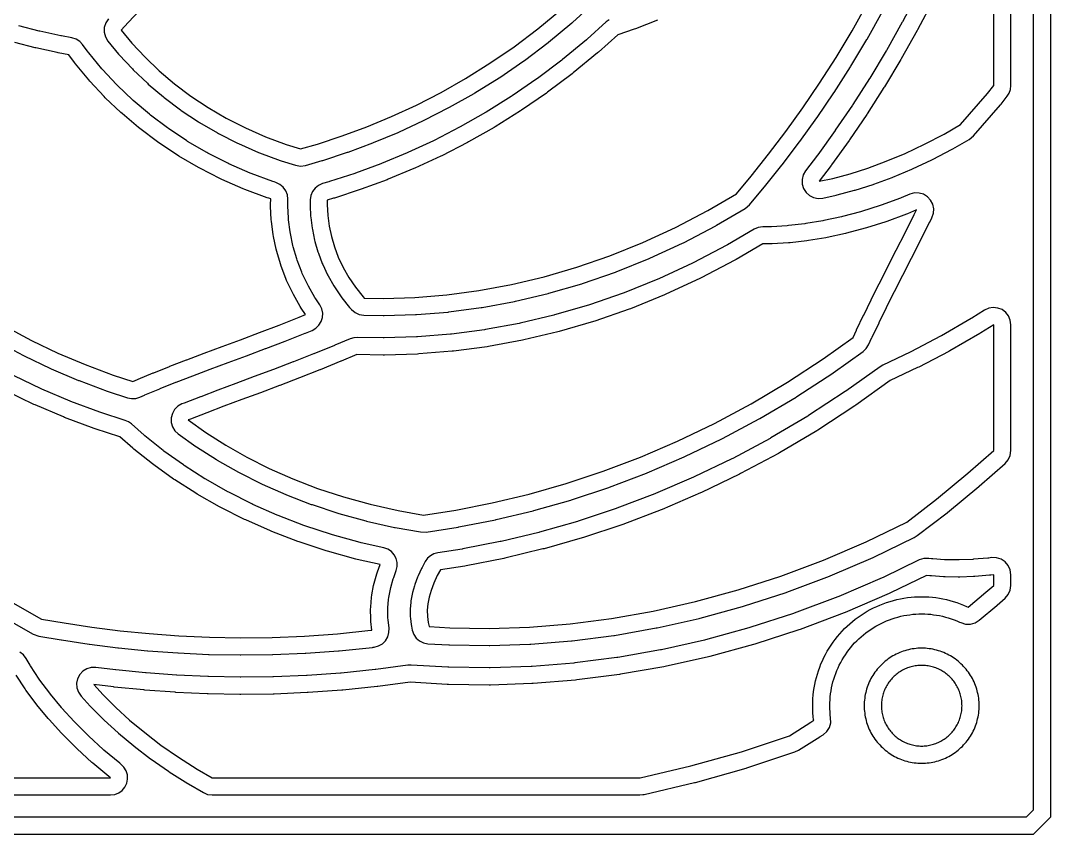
# Model space of a CAD drawing. Header units: millimetres. Extents: x -60 to 60, y -60 to 60.
# Drawn here: x 0 to 60, y -60 to -12.6 of the extents above; entities that cross this region are included whole.
import ezdxf

# ---------------------------------------------------------------- set-up
doc = ezdxf.new("R2010")
doc.units = ezdxf.units.MM
for name, color, linetype in [('FACE_OPENINGS', 2, 'Continuous'), ('FACE_OUTER', 3, 'Continuous'), ('MID_OPENINGS', 4, 'Continuous'), ('MID_OUTER', 7, 'Continuous')]:
    doc.layers.add(name, color=color, linetype=linetype)

msp = doc.modelspace()

# ---------------------------------------------------------------- linework, layer by layer
at = {"layer": 'FACE_OPENINGS'}
for points in [[(52.271, -10.947), (51.38, -12.646), (51.364, -12.676), (50.441, -14.316), (50.424, -14.345), (49.473, -15.925), (49.456, -15.953), (48.481, -17.475), (48.464, -17.501), (47.469, -18.965), (47.452, -18.989), (46.44, -20.396), (46.423, -20.42), (45.727, -21.338), (45.595, -21.573), (45.53, -21.835), (45.538, -22.104), (45.617, -22.362), (45.762, -22.589), (45.962, -22.769), (46.203, -22.889), (46.468, -22.941), (46.737, -22.919), (47.526, -22.748), (47.573, -22.737), (48.583, -22.467), (48.627, -22.454), (49.67, -22.122), (49.712, -22.108), (50.785, -21.713), (50.826, -21.697), (51.927, -21.237), (51.966, -21.219), (53.091, -20.691), (53.129, -20.672), (54.276, -20.074), (54.312, -20.054), (55.265, -19.507), (55.521, -19.295), (57.097, -17.48), (57.127, -17.443), (57.485, -16.989), (57.602, -16.8), (57.675, -16.591), (57.7, -16.37), (57.7, -4.285)], [(5.114, -12.47), (4.957, -12.706), (4.872, -12.976), (4.866, -13.259), (4.941, -13.533), (5.088, -13.775), (5.709, -14.525), (5.748, -14.569), (6.52, -15.398), (6.561, -15.44), (7.392, -16.234), (7.435, -16.273), (8.324, -17.027), (8.37, -17.064), (9.317, -17.777), (9.365, -17.81), (10.368, -18.477), (10.417, -18.508), (11.476, -19.127), (11.527, -19.155), (12.64, -19.721), (12.692, -19.746), (13.858, -20.257), (13.911, -20.279), (15.128, -20.732), (15.181, -20.75), (16.021, -21.009), (16.306, -21.054), (16.593, -21.015), (17.573, -20.733), (17.607, -20.722), (19.043, -20.252), (19.078, -20.239), (20.52, -19.706), (20.556, -19.691), (22.001, -19.092), (22.037, -19.076), (23.481, -18.408), (23.518, -18.39), (24.957, -17.651), (24.994, -17.631), (26.425, -16.819), (26.461, -16.797), (27.879, -15.911), (27.915, -15.887), (29.316, -14.924), (29.352, -14.899), (30.732, -13.859), (30.767, -13.831), (32.121, -12.713), (32.155, -12.684), (33.042, -11.882)], [(34.287, -12.537), (34.121, -12.659), (33.007, -13.666), (32.968, -13.699), (31.575, -14.85), (31.535, -14.882), (30.114, -15.952), (30.073, -15.981), (28.631, -16.972), (28.589, -17), (27.13, -17.913), (27.088, -17.938), (25.615, -18.773), (25.572, -18.796), (24.091, -19.557), (24.048, -19.578), (22.562, -20.265), (22.52, -20.284), (21.034, -20.901), (20.992, -20.917), (19.509, -21.466), (19.468, -21.48), (17.992, -21.964), (17.952, -21.976), (17.593, -22.079), (17.361, -22.18), (17.161, -22.335), (17.006, -22.536), (16.907, -22.769), (16.87, -23.02), (16.865, -23.271), (16.866, -23.344), (16.9, -23.98), (16.906, -24.056), (16.987, -24.68), (17, -24.756), (17.128, -25.37), (17.147, -25.447), (17.324, -26.052), (17.349, -26.127), (17.577, -26.724), (17.607, -26.796), (17.886, -27.385), (17.922, -27.454), (18.255, -28.035), (18.295, -28.1), (18.683, -28.673), (18.726, -28.732), (19.171, -29.295), (19.218, -29.35), (19.283, -29.421), (19.489, -29.593), (19.734, -29.704), (20, -29.746), (21.13, -29.769), (21.181, -29.769), (23.007, -29.713), (23.057, -29.711), (24.91, -29.559), (24.96, -29.554), (26.835, -29.305), (26.884, -29.297), (28.777, -28.947), (28.826, -28.936), (30.731, -28.484), (30.78, -28.471), (32.694, -27.913), (32.741, -27.898), (34.658, -27.234), (34.705, -27.216), (36.619, -26.444), (36.665, -26.425), (38.572, -25.543), (38.616, -25.521), (40.511, -24.529), (40.554, -24.505), (42.217, -23.526), (42.478, -23.305), (43.327, -22.287), (43.342, -22.269), (44.357, -20.994), (44.372, -20.975), (45.378, -19.646), (45.393, -19.626), (46.387, -18.243), (46.402, -18.222), (47.38, -16.783), (47.395, -16.76), (48.353, -15.265), (48.368, -15.241), (49.302, -13.689), (49.316, -13.664), (50.223, -12.053)], [(-1.316, -31.315), (0.161, -32.099), (0.199, -32.119), (1.733, -32.851), (1.773, -32.869), (3.364, -33.544), (3.405, -33.56), (5.05, -34.174), (5.093, -34.189), (6.231, -34.556), (6.468, -34.602), (6.708, -34.59), (6.939, -34.521), (7.21, -34.402), (7.23, -34.394), (8.112, -34.029), (8.128, -34.022), (9.051, -33.656), (9.063, -33.651), (10.027, -33.281), (10.035, -33.278), (11.044, -32.898), (12.086, -32.51), (13.164, -32.109), (13.167, -32.108), (14.274, -31.691), (14.28, -31.689), (15.416, -31.254), (15.424, -31.251), (16.588, -30.793), (16.599, -30.789), (16.982, -30.633), (17.203, -30.509), (17.385, -30.333), (17.518, -30.116), (17.591, -29.874), (17.602, -29.62), (17.548, -29.372), (17.434, -29.146), (17.194, -28.792), (17.148, -28.719), (16.772, -28.061), (16.731, -27.982), (16.413, -27.311), (16.378, -27.228), (16.118, -26.547), (16.089, -26.46), (15.887, -25.768), (15.865, -25.681), (15.718, -24.979), (15.703, -24.891), (15.611, -24.179), (15.604, -24.092), (15.566, -23.371), (15.564, -23.287), (15.57, -22.989), (15.542, -22.733), (15.45, -22.492), (15.299, -22.283), (15.1, -22.12), (14.866, -22.013), (14.766, -21.982), (14.705, -21.961), (13.427, -21.486), (13.366, -21.461), (12.14, -20.923), (12.08, -20.895), (10.908, -20.298), (10.849, -20.266), (9.733, -19.614), (9.676, -19.579), (8.617, -18.874), (8.562, -18.835), (7.562, -18.082), (7.509, -18.04), (6.568, -17.242), (6.518, -17.197), (5.639, -16.357), (5.591, -16.309), (4.773, -15.43), (4.729, -15.38), (3.973, -14.466), (3.932, -14.413), (3.615, -13.98), (3.443, -13.799), (3.232, -13.666), (2.994, -13.589), (2.374, -13.471), (2.34, -13.464), (1.119, -13.194), (1.09, -13.187), (-0.099, -12.891)], [(-0.945, -47.373), (0.734, -48.324), (1.056, -48.44), (2.362, -48.666), (2.385, -48.67), (3.997, -48.911), (4.021, -48.915), (5.675, -49.122), (5.7, -49.125), (7.395, -49.294), (7.421, -49.296), (9.155, -49.424), (9.183, -49.425), (10.956, -49.507), (10.984, -49.508), (12.796, -49.541), (12.825, -49.541), (14.673, -49.521), (14.703, -49.52), (16.585, -49.443), (16.616, -49.442), (18.531, -49.305), (18.562, -49.302), (20.508, -49.101), (20.54, -49.098), (20.606, -49.089), (20.855, -49.021), (21.079, -48.892), (21.262, -48.711), (21.393, -48.488), (21.462, -48.24), (21.465, -47.982), (21.41, -47.503), (21.402, -47.385), (21.396, -46.908), (21.4, -46.792), (21.443, -46.309), (21.458, -46.2), (21.549, -45.71), (21.572, -45.609), (21.712, -45.112), (21.741, -45.021), (21.888, -44.628), (21.944, -44.392), (21.942, -44.149), (21.881, -43.913), (21.766, -43.7), (21.602, -43.52), (21.4, -43.386), (21.171, -43.304), (19.841, -43.003), (19.787, -42.99), (18.164, -42.541), (18.11, -42.525), (16.551, -42.011), (16.498, -41.992), (15.006, -41.419), (14.953, -41.397), (13.53, -40.767), (13.478, -40.743), (12.124, -40.061), (12.073, -40.034), (10.791, -39.305), (10.741, -39.275), (9.532, -38.503), (9.482, -38.469), (8.347, -37.659), (8.299, -37.622), (7.238, -36.777), (7.191, -36.737), (6.454, -36.083), (6.286, -35.962), (6.097, -35.879), (4.669, -35.418), (4.62, -35.401), (2.927, -34.769), (2.879, -34.751), (1.242, -34.056), (1.196, -34.035), (-0.383, -33.281)], [(-4.459, -57.7), (5.236, -57.7), (5.483, -57.669), (5.714, -57.578), (5.916, -57.434), (6.075, -57.243), (6.184, -57.02), (6.233, -56.776), (6.221, -56.528), (6.148, -56.291), (6.019, -56.078), (5.842, -55.905), (5.815, -55.884), (5.776, -55.853), (4.858, -55.088), (4.819, -55.054), (3.972, -54.282), (3.934, -54.245), (3.157, -53.467), (3.119, -53.427), (2.411, -52.647), (2.374, -52.604), (1.734, -51.826), (1.697, -51.779), (1.125, -51.004), (1.09, -50.953), (0.583, -50.185), (0.549, -50.13), (0.326, -49.744), (0.164, -49.535), (-0.046, -49.376)]]:
    msp.add_lwpolyline(points, dxfattribs=at)
for points in [[(11.495, -34.117), (10.496, -34.493), (10.49, -34.496), (9.535, -34.863), (9.525, -34.866), (9.398, -34.917), (9.165, -35.048), (8.975, -35.235), (8.841, -35.467), (8.774, -35.725), (8.777, -35.993), (8.851, -36.249), (8.991, -36.477), (9.185, -36.66), (10.213, -37.394), (10.256, -37.423), (11.415, -38.163), (11.459, -38.19), (12.69, -38.889), (12.735, -38.913), (14.037, -39.569), (14.082, -39.59), (15.453, -40.196), (15.499, -40.215), (16.939, -40.769), (16.985, -40.785), (18.491, -41.281), (18.537, -41.295), (20.107, -41.73), (20.154, -41.741), (21.786, -42.11), (21.833, -42.119), (23.296, -42.377), (23.621, -42.381), (25.501, -42.091), (25.542, -42.084), (27.676, -41.665), (27.717, -41.656), (29.865, -41.14), (29.905, -41.129), (32.063, -40.514), (32.104, -40.501), (34.267, -39.784), (34.307, -39.77), (36.471, -38.948), (36.511, -38.932), (38.67, -38.005), (38.709, -37.987), (40.86, -36.952), (40.898, -36.933), (43.034, -35.789), (43.072, -35.767), (45.188, -34.513), (45.225, -34.49), (47.315, -33.125), (47.351, -33.1), (49.086, -31.856), (49.274, -31.681), (49.411, -31.463), (49.604, -31.043), (49.611, -31.029), (50.015, -30.184), (50.02, -30.173), (50.452, -29.293), (50.456, -29.285), (50.917, -28.363), (51.4, -27.409), (51.903, -26.418), (52.426, -25.391), (52.427, -25.389), (52.965, -24.325), (52.967, -24.322), (53.097, -24.062), (53.184, -23.807), (53.2, -23.538), (53.143, -23.275), (53.018, -23.036), (52.835, -22.84), (52.605, -22.699), (52.346, -22.625), (52.077, -22.622), (51.817, -22.692), (51.305, -22.906), (51.258, -22.924), (50.137, -23.337), (50.088, -23.353), (48.995, -23.701), (48.944, -23.716), (47.882, -24), (47.829, -24.013), (46.799, -24.236), (46.743, -24.247), (45.749, -24.411), (45.691, -24.42), (44.733, -24.528), (44.672, -24.533), (43.753, -24.587), (43.688, -24.589), (43.242, -24.59), (42.981, -24.626), (42.738, -24.728), (41.188, -25.64), (41.139, -25.667), (39.194, -26.686), (39.143, -26.711), (37.185, -27.617), (37.132, -27.639), (35.164, -28.433), (35.111, -28.453), (33.14, -29.136), (33.085, -29.153), (31.116, -29.727), (31.06, -29.742), (29.098, -30.208), (29.042, -30.22), (27.092, -30.58), (27.035, -30.589), (25.103, -30.846), (25.044, -30.853), (23.134, -31.009), (23.075, -31.012), (21.191, -31.069), (21.133, -31.07), (19.618, -31.038), (19.409, -31.056), (19.208, -31.117), (18.299, -31.501), (18.285, -31.507), (17.082, -31.996), (17.07, -32.001), (15.895, -32.462), (15.886, -32.466), (14.741, -32.904), (14.735, -32.907), (13.618, -33.327), (12.54, -33.728), (11.498, -34.116)], [(30.192, -42.398), (27.997, -42.926), (27.95, -42.936), (25.769, -43.365), (25.722, -43.373), (24.306, -43.59), (24.085, -43.651), (23.884, -43.76), (23.713, -43.912), (23.581, -44.099), (23.396, -44.438), (23.365, -44.499), (23.162, -44.939), (23.133, -45.009), (22.976, -45.43), (22.951, -45.509), (22.838, -45.911), (22.817, -45.998), (22.746, -46.383), (22.733, -46.478), (22.7, -46.849), (22.697, -46.949), (22.701, -47.309), (22.708, -47.412), (22.749, -47.767), (22.766, -47.869), (22.819, -48.106), (22.907, -48.348), (23.054, -48.56), (23.25, -48.727), (23.482, -48.838), (23.734, -48.887), (24.952, -48.961), (24.999, -48.963), (27.292, -48.994), (27.339, -48.994), (29.676, -48.915), (29.723, -48.913), (32.099, -48.721), (32.145, -48.716), (34.555, -48.407), (34.601, -48.4), (37.038, -47.971), (37.084, -47.962), (39.544, -47.41), (39.589, -47.399), (42.066, -46.721), (42.111, -46.708), (44.598, -45.901), (44.642, -45.886), (47.134, -44.949), (47.177, -44.932), (49.667, -43.862), (49.709, -43.843), (52.072, -42.696), (52.246, -42.589), (53.979, -41.255), (54.004, -41.235), (55.834, -39.73), (55.858, -39.709), (57.36, -38.39), (57.544, -38.175), (57.66, -37.918), (57.7, -37.638), (57.7, -30.299), (57.665, -30.035), (57.561, -29.79), (57.396, -29.581), (57.182, -29.422), (56.934, -29.326), (56.669, -29.299), (56.406, -29.343), (56.165, -29.454), (55.426, -29.922), (55.385, -29.947), (53.647, -30.951), (53.605, -30.974), (51.872, -31.88), (51.829, -31.902), (50.231, -32.654), (50.075, -32.746), (48.088, -34.171), (48.047, -34.2), (45.914, -35.592), (45.872, -35.619), (43.713, -36.898), (43.67, -36.923), (41.49, -38.09), (41.446, -38.113), (39.251, -39.169), (39.206, -39.19), (37.001, -40.136), (36.955, -40.155), (34.746, -40.994), (34.699, -41.01), (32.49, -41.743), (32.443, -41.757), (30.239, -42.386)], [(9.076, -50.721), (7.31, -50.592), (7.28, -50.589), (5.556, -50.417), (5.528, -50.414), (4.384, -50.27), (4.115, -50.273), (3.856, -50.348), (3.626, -50.489), (3.443, -50.686), (3.318, -50.925), (3.263, -51.189), (3.279, -51.458), (3.367, -51.713), (3.52, -51.935), (4.063, -52.533), (4.096, -52.568), (4.835, -53.307), (4.868, -53.339), (5.676, -54.076), (5.71, -54.106), (6.589, -54.838), (6.623, -54.865), (7.572, -55.588), (7.607, -55.613), (8.627, -56.324), (8.662, -56.347), (9.753, -57.041), (9.788, -57.062), (10.655, -57.565), (10.897, -57.666), (11.157, -57.7), (36.078, -57.7), (36.259, -57.683), (36.284, -57.679), (36.33, -57.669), (39.273, -56.985), (39.318, -56.973), (42.269, -56.141), (42.313, -56.128), (45.11, -55.197), (45.328, -55.094), (46.567, -54.312), (46.581, -54.303), (46.756, -54.189), (46.968, -54.001), (47.12, -53.762), (47.198, -53.489), (47.197, -53.205), (47.196, -53.198), (47.176, -53.024), (47.162, -52.85), (47.153, -52.675), (47.15, -52.5), (47.153, -52.325), (47.162, -52.15), (47.176, -51.976), (47.196, -51.802), (47.222, -51.629), (47.253, -51.456), (47.29, -51.285), (47.332, -51.115), (47.38, -50.947), (47.434, -50.78), (47.493, -50.616), (47.557, -50.453), (47.627, -50.292), (47.702, -50.134), (47.782, -49.978), (47.867, -49.825), (47.957, -49.675), (48.052, -49.528), (48.151, -49.384), (48.256, -49.243), (48.364, -49.106), (48.478, -48.973), (48.595, -48.843), (48.717, -48.717), (48.843, -48.595), (48.973, -48.478), (49.106, -48.364), (49.243, -48.256), (49.384, -48.151), (49.528, -48.052), (49.675, -47.957), (49.825, -47.867), (49.978, -47.782), (50.134, -47.702), (50.292, -47.627), (50.453, -47.557), (50.616, -47.493), (50.78, -47.434), (50.947, -47.38), (51.115, -47.332), (51.285, -47.29), (51.456, -47.253), (51.629, -47.222), (51.802, -47.196), (51.976, -47.176), (52.15, -47.162), (52.325, -47.153), (52.5, -47.15), (52.675, -47.153), (52.85, -47.162), (53.024, -47.176), (53.198, -47.196), (53.371, -47.222), (53.544, -47.253), (53.715, -47.29), (53.885, -47.332), (54.053, -47.38), (54.22, -47.434), (54.384, -47.493), (54.547, -47.557), (54.708, -47.627), (54.78, -47.661), (55.052, -47.745), (55.335, -47.749), (55.609, -47.673), (55.85, -47.524), (56.887, -46.655), (56.904, -46.64), (57.359, -46.241), (57.543, -46.026), (57.66, -45.769), (57.7, -45.489), (57.7, -44.865), (57.66, -44.586), (57.544, -44.329), (57.36, -44.114), (57.124, -43.96), (56.854, -43.877), (56.572, -43.874), (56.403, -43.895), (56.353, -43.901), (55.527, -43.971), (55.473, -43.974), (54.692, -44.003), (54.634, -44.003), (53.899, -43.993), (53.836, -43.991), (53.149, -43.943), (53.081, -43.937), (52.914, -43.915), (52.625, -43.92), (52.349, -44.007), (50.253, -45.024), (50.205, -45.046), (47.666, -46.137), (47.617, -46.156), (45.075, -47.112), (45.025, -47.13), (42.486, -47.953), (42.435, -47.968), (39.907, -48.66), (39.855, -48.673), (37.343, -49.236), (37.29, -49.247), (34.8, -49.685), (34.747, -49.693), (32.284, -50.009), (32.23, -50.014), (29.801, -50.211), (29.747, -50.214), (27.356, -50.294), (27.302, -50.295), (24.954, -50.262), (24.9, -50.26), (22.751, -50.129), (22.555, -50.136), (20.696, -50.388), (20.66, -50.393), (18.678, -50.597), (18.642, -50.6), (16.691, -50.739), (16.656, -50.741), (14.738, -50.82), (14.704, -50.821), (12.823, -50.841), (12.789, -50.841), (10.945, -50.808), (10.913, -50.807), (9.107, -50.723)], [(55.821, -52.937), (55.834, -52.828), (55.843, -52.719), (55.848, -52.61), (55.85, -52.5), (55.848, -52.39), (55.843, -52.281), (55.834, -52.172), (55.821, -52.063), (55.805, -51.954), (55.786, -51.846), (55.762, -51.739), (55.736, -51.633), (55.706, -51.528), (55.672, -51.423), (55.635, -51.32), (55.595, -51.218), (55.551, -51.117), (55.505, -51.018), (55.454, -50.921), (55.401, -50.825), (55.345, -50.731), (55.285, -50.639), (55.223, -50.549), (55.158, -50.461), (55.09, -50.375), (55.019, -50.291), (54.945, -50.21), (54.869, -50.131), (54.79, -50.055), (54.709, -49.981), (54.625, -49.91), (54.539, -49.842), (54.451, -49.777), (54.361, -49.715), (54.269, -49.655), (54.175, -49.599), (54.079, -49.546), (53.982, -49.495), (53.883, -49.449), (53.782, -49.405), (53.68, -49.365), (53.577, -49.328), (53.472, -49.294), (53.367, -49.264), (53.261, -49.238), (53.154, -49.214), (53.046, -49.195), (52.937, -49.179), (52.828, -49.166), (52.719, -49.157), (52.61, -49.152), (52.5, -49.15), (52.39, -49.152), (52.281, -49.157), (52.172, -49.166), (52.063, -49.179), (51.954, -49.195), (51.846, -49.214), (51.739, -49.238), (51.633, -49.264), (51.528, -49.294), (51.423, -49.328), (51.32, -49.365), (51.218, -49.405), (51.117, -49.449), (51.018, -49.495), (50.921, -49.546), (50.825, -49.599), (50.731, -49.655), (50.639, -49.715), (50.549, -49.777), (50.461, -49.842), (50.375, -49.91), (50.291, -49.981), (50.21, -50.055), (50.131, -50.131), (50.055, -50.21), (49.981, -50.291), (49.91, -50.375), (49.842, -50.461), (49.777, -50.549), (49.715, -50.639), (49.655, -50.731), (49.599, -50.825), (49.546, -50.921), (49.495, -51.018), (49.449, -51.117), (49.405, -51.218), (49.365, -51.32), (49.328, -51.423), (49.294, -51.528), (49.264, -51.633), (49.238, -51.739), (49.214, -51.846), (49.195, -51.954), (49.179, -52.063), (49.166, -52.172), (49.157, -52.281), (49.152, -52.39), (49.15, -52.5), (49.152, -52.61), (49.157, -52.719), (49.166, -52.828), (49.179, -52.937), (49.195, -53.046), (49.214, -53.154), (49.238, -53.261), (49.264, -53.367), (49.294, -53.472), (49.328, -53.577), (49.365, -53.68), (49.405, -53.782), (49.449, -53.883), (49.495, -53.982), (49.546, -54.079), (49.599, -54.175), (49.655, -54.269), (49.715, -54.361), (49.777, -54.451), (49.842, -54.539), (49.91, -54.625), (49.981, -54.709), (50.055, -54.79), (50.131, -54.869), (50.21, -54.945), (50.291, -55.019), (50.375, -55.09), (50.461, -55.158), (50.549, -55.223), (50.639, -55.285), (50.731, -55.345), (50.825, -55.401), (50.921, -55.454), (51.018, -55.505), (51.117, -55.551), (51.218, -55.595), (51.32, -55.635), (51.423, -55.672), (51.528, -55.706), (51.633, -55.736), (51.739, -55.762), (51.846, -55.786), (51.954, -55.805), (52.063, -55.821), (52.172, -55.834), (52.281, -55.843), (52.39, -55.848), (52.5, -55.85), (52.61, -55.848), (52.719, -55.843), (52.828, -55.834), (52.937, -55.821), (53.046, -55.805), (53.154, -55.786), (53.261, -55.762), (53.367, -55.736), (53.472, -55.706), (53.577, -55.672), (53.68, -55.635), (53.782, -55.595), (53.883, -55.551), (53.982, -55.505), (54.079, -55.454), (54.175, -55.401), (54.269, -55.345), (54.361, -55.285), (54.451, -55.223), (54.539, -55.158), (54.625, -55.09), (54.709, -55.019), (54.79, -54.945), (54.869, -54.869), (54.945, -54.79), (55.019, -54.709), (55.09, -54.625), (55.158, -54.539), (55.223, -54.451), (55.285, -54.361), (55.345, -54.269), (55.401, -54.175), (55.454, -54.079), (55.505, -53.982), (55.551, -53.883), (55.595, -53.782), (55.635, -53.68), (55.672, -53.577), (55.706, -53.472), (55.736, -53.367), (55.762, -53.261), (55.786, -53.154), (55.805, -53.046)]]:
    msp.add_lwpolyline(points, close=True, dxfattribs=at)
at = {"layer": 'FACE_OUTER'}
msp.add_lwpolyline([(58.586, 59), (59, 58.586), (59, -58.586), (58.586, -59), (-58.586, -59), (-59, -58.586), (-59, 58.586), (-58.586, 59)], close=True, dxfattribs=at)
at = {"layer": 'MID_OPENINGS'}
for points in [[(53.16, -11.404), (52.263, -13.117), (52.239, -13.16), (51.309, -14.813), (51.285, -14.854), (50.326, -16.447), (50.302, -16.486), (49.319, -18.02), (49.295, -18.057), (48.292, -19.532), (48.267, -19.568), (47.249, -20.985), (47.224, -21.019), (46.525, -21.942), (47.314, -21.771), (48.324, -21.501), (49.367, -21.169), (50.44, -20.774), (51.541, -20.314), (52.666, -19.786), (53.813, -19.188), (54.766, -18.64), (56.342, -16.824), (56.7, -16.37), (56.7, -4.285)], [(6.944, -11.973), (6.264, -12.685), (5.859, -13.137), (6.48, -13.888), (7.252, -14.717), (8.083, -15.51), (8.972, -16.265), (9.918, -16.978), (10.922, -17.645), (11.981, -18.263), (13.094, -18.83), (14.26, -19.342), (15.476, -19.794), (16.316, -20.054), (17.296, -19.772), (18.731, -19.301), (20.173, -18.768), (21.617, -18.168), (23.061, -17.5), (24.5, -16.761), (25.931, -15.949), (27.349, -15.063), (28.75, -14.1), (30.13, -13.06), (31.484, -11.942)], [(37.109, -12.55), (35.822, -13.056), (35.739, -13.086), (34.791, -13.401), (33.669, -14.415), (33.614, -14.463), (32.203, -15.628), (32.145, -15.673), (30.707, -16.757), (30.649, -16.799), (29.188, -17.803), (29.129, -17.842), (27.651, -18.766), (27.59, -18.802), (26.099, -19.648), (26.038, -19.681), (24.538, -20.451), (24.478, -20.481), (22.973, -21.177), (22.913, -21.204), (21.408, -21.828), (21.348, -21.852), (19.847, -22.407), (19.788, -22.428), (18.295, -22.917), (18.238, -22.935), (17.87, -23.04), (17.865, -23.292), (17.898, -23.928), (17.979, -24.552), (18.107, -25.166), (18.284, -25.771), (18.511, -26.368), (18.79, -26.957), (19.123, -27.539), (19.511, -28.112), (19.956, -28.675), (20.021, -28.746), (21.151, -28.769), (22.976, -28.714), (24.828, -28.563), (26.703, -28.313), (28.595, -27.963), (30.5, -27.511), (32.414, -26.953), (34.331, -26.289), (36.245, -25.517), (38.152, -24.635), (40.047, -23.643), (41.71, -22.664), (42.559, -21.647), (43.575, -20.371), (44.581, -19.042), (45.575, -17.659), (46.553, -16.221), (47.511, -14.726), (48.445, -13.173), (49.351, -11.563)], [(-0.847, -30.432), (0.63, -31.216), (2.164, -31.948), (3.755, -32.623), (5.4, -33.237), (6.538, -33.605), (6.814, -33.484), (6.843, -33.472), (7.732, -33.103), (7.755, -33.094), (8.685, -32.725), (8.701, -32.719), (9.67, -32.347), (9.681, -32.342), (10.688, -31.964), (10.693, -31.962), (11.737, -31.573), (12.815, -31.172), (13.922, -30.755), (15.058, -30.32), (16.222, -29.863), (16.605, -29.707), (16.355, -29.337), (16.289, -29.232), (15.894, -28.54), (15.835, -28.427), (15.501, -27.721), (15.45, -27.602), (15.177, -26.884), (15.135, -26.76), (14.921, -26.03), (14.89, -25.904), (14.735, -25.164), (14.714, -25.038), (14.617, -24.288), (14.606, -24.163), (14.566, -23.405), (14.564, -23.285), (14.571, -22.968), (14.458, -22.934), (14.369, -22.904), (13.065, -22.418), (12.977, -22.383), (11.725, -21.833), (11.639, -21.793), (10.441, -21.183), (10.357, -21.137), (9.216, -20.47), (9.134, -20.419), (8.051, -19.699), (7.972, -19.643), (6.948, -18.872), (6.873, -18.812), (5.91, -17.995), (5.838, -17.93), (4.937, -17.07), (4.869, -17.001), (4.032, -16.101), (3.968, -16.028), (3.193, -15.092), (3.134, -15.016), (2.808, -14.571), (2.18, -14.452), (2.131, -14.442), (0.897, -14.169), (0.855, -14.159), (-0.345, -13.86)], [(-0.452, -46.503), (1.227, -47.454), (2.533, -47.681), (4.145, -47.922), (5.799, -48.13), (7.494, -48.299), (9.229, -48.426), (11.003, -48.508), (12.814, -48.541), (14.662, -48.521), (16.544, -48.444), (18.46, -48.307), (20.406, -48.107), (20.472, -48.098), (20.413, -47.593), (20.403, -47.423), (20.396, -46.895), (20.402, -46.73), (20.449, -46.198), (20.47, -46.041), (20.57, -45.505), (20.603, -45.361), (20.755, -44.821), (20.797, -44.691), (20.951, -44.279), (19.609, -43.976), (19.532, -43.957), (17.885, -43.501), (17.809, -43.478), (16.227, -42.957), (16.151, -42.93), (14.636, -42.347), (14.56, -42.316), (13.114, -41.677), (13.039, -41.641), (11.663, -40.949), (11.59, -40.909), (10.286, -40.168), (10.213, -40.124), (8.983, -39.339), (8.912, -39.291), (7.755, -38.465), (7.686, -38.413), (6.604, -37.551), (6.537, -37.494), (5.79, -36.831), (4.351, -36.366), (4.281, -36.342), (2.567, -35.702), (2.499, -35.675), (0.842, -34.972), (0.776, -34.942), (-0.823, -34.179)], [(-4.459, -56.7), (5.236, -56.7), (5.201, -56.673), (5.144, -56.628), (4.21, -55.849), (4.154, -55.801), (3.29, -55.013), (3.235, -54.96), (2.441, -54.165), (2.386, -54.108), (1.662, -53.311), (1.609, -53.249), (0.953, -52.45), (0.901, -52.383), (0.313, -51.587), (0.262, -51.514), (-0.259, -50.723)]]:
    msp.add_lwpolyline(points, dxfattribs=at)
for points in [[(13.969, -34.263), (12.889, -34.665), (11.847, -35.053), (10.848, -35.429), (9.893, -35.796), (9.767, -35.846), (10.795, -36.58), (11.954, -37.32), (13.184, -38.02), (14.486, -38.675), (15.858, -39.282), (17.297, -39.835), (18.804, -40.332), (20.374, -40.766), (22.007, -41.134), (23.469, -41.392), (25.349, -41.103), (27.483, -40.684), (29.631, -40.168), (31.789, -39.552), (33.952, -38.835), (36.116, -38.013), (38.276, -37.086), (40.426, -36.051), (42.562, -34.907), (44.678, -33.653), (46.768, -32.288), (48.503, -31.044), (48.698, -30.621), (48.707, -30.601), (49.114, -29.75), (49.121, -29.735), (49.555, -28.851), (49.561, -28.84), (50.02, -27.921), (50.023, -27.914), (50.506, -26.96), (50.508, -26.956), (51.012, -25.965), (51.534, -24.938), (52.072, -23.874), (52.202, -23.614), (51.68, -23.833), (51.613, -23.859), (50.472, -24.279), (50.402, -24.303), (49.287, -24.657), (49.214, -24.679), (48.129, -24.969), (48.052, -24.987), (46.999, -25.216), (46.919, -25.231), (45.9, -25.4), (45.816, -25.412), (44.832, -25.523), (44.744, -25.531), (43.798, -25.586), (43.705, -25.589), (43.245, -25.59), (41.685, -26.508), (41.614, -26.547), (39.647, -27.577), (39.574, -27.613), (37.593, -28.529), (37.518, -28.562), (35.527, -29.365), (35.45, -29.394), (33.455, -30.085), (33.377, -30.11), (31.384, -30.691), (31.303, -30.712), (29.317, -31.184), (29.236, -31.201), (27.262, -31.566), (27.179, -31.579), (25.222, -31.839), (25.138, -31.848), (23.203, -32.006), (23.119, -32.011), (21.209, -32.069), (21.125, -32.07), (19.598, -32.038), (18.686, -32.423), (18.664, -32.432), (17.456, -32.923), (17.438, -32.93), (16.259, -33.394), (16.245, -33.399), (15.098, -33.839), (15.088, -33.842), (13.974, -34.261)], [(30.436, -43.368), (28.22, -43.901), (28.153, -43.915), (25.952, -44.348), (25.884, -44.36), (24.458, -44.579), (24.273, -44.918), (24.07, -45.358), (23.913, -45.779), (23.801, -46.181), (23.729, -46.566), (23.697, -46.936), (23.701, -47.296), (23.742, -47.651), (23.795, -47.889), (25.013, -47.963), (27.306, -47.994), (29.643, -47.916), (32.018, -47.724), (34.428, -47.415), (36.865, -46.986), (39.325, -46.434), (41.802, -45.756), (44.29, -44.95), (46.782, -44.013), (49.272, -42.943), (51.636, -41.797), (53.369, -40.463), (55.198, -38.958), (56.7, -37.638), (56.7, -30.299), (55.952, -30.773), (55.894, -30.808), (54.138, -31.822), (54.078, -31.855), (52.326, -32.771), (52.264, -32.802), (50.658, -33.559), (48.662, -34.99), (48.603, -35.031), (46.452, -36.436), (46.391, -36.474), (44.214, -37.764), (44.152, -37.799), (41.953, -38.977), (41.889, -39.009), (39.675, -40.075), (39.61, -40.104), (37.386, -41.06), (37.32, -41.086), (35.09, -41.932), (35.024, -41.956), (32.794, -42.695), (32.728, -42.716), (30.503, -43.351)], [(9.009, -51.719), (7.231, -51.588), (7.188, -51.585), (5.451, -51.411), (5.409, -51.407), (4.26, -51.262), (4.803, -51.861), (5.542, -52.6), (6.35, -53.338), (7.229, -54.07), (8.178, -54.793), (9.198, -55.503), (10.29, -56.197), (11.157, -56.7), (36.078, -56.7), (36.103, -56.695), (39.047, -56.011), (41.997, -55.179), (44.794, -54.248), (46.033, -53.467), (46.208, -53.352), (46.204, -53.329), (46.181, -53.122), (46.164, -52.915), (46.153, -52.708), (46.15, -52.5), (46.153, -52.292), (46.164, -52.085), (46.181, -51.878), (46.204, -51.671), (46.235, -51.466), (46.272, -51.261), (46.316, -51.058), (46.366, -50.856), (46.423, -50.657), (46.487, -50.459), (46.557, -50.263), (46.633, -50.07), (46.716, -49.879), (46.805, -49.691), (46.9, -49.507), (47.001, -49.325), (47.108, -49.147), (47.22, -48.972), (47.338, -48.801), (47.462, -48.634), (47.591, -48.472), (47.726, -48.313), (47.865, -48.159), (48.01, -48.01), (48.159, -47.865), (48.313, -47.726), (48.472, -47.591), (48.634, -47.462), (48.801, -47.338), (48.972, -47.22), (49.147, -47.108), (49.325, -47.001), (49.507, -46.9), (49.691, -46.805), (49.879, -46.716), (50.07, -46.633), (50.263, -46.557), (50.459, -46.487), (50.657, -46.423), (50.856, -46.366), (51.058, -46.316), (51.261, -46.272), (51.466, -46.235), (51.671, -46.204), (51.878, -46.181), (52.085, -46.164), (52.292, -46.153), (52.5, -46.15), (52.708, -46.153), (52.915, -46.164), (53.122, -46.181), (53.329, -46.204), (53.534, -46.235), (53.739, -46.272), (53.942, -46.316), (54.144, -46.366), (54.343, -46.423), (54.541, -46.487), (54.737, -46.557), (54.93, -46.633), (55.121, -46.716), (55.208, -46.757), (56.245, -45.888), (56.7, -45.489), (56.7, -44.865), (56.521, -44.888), (56.448, -44.896), (55.6, -44.968), (55.522, -44.973), (54.717, -45.003), (54.633, -45.004), (53.872, -44.993), (53.781, -44.989), (53.065, -44.94), (52.967, -44.93), (52.785, -44.907), (50.679, -45.929), (50.61, -45.96), (48.05, -47.06), (47.979, -47.088), (45.416, -48.052), (45.344, -48.077), (42.784, -48.907), (42.71, -48.929), (40.16, -49.627), (40.085, -49.646), (37.55, -50.215), (37.475, -50.23), (34.961, -50.672), (34.885, -50.684), (32.399, -51.002), (32.322, -51.01), (29.87, -51.208), (29.792, -51.213), (27.378, -51.294), (27.3, -51.295), (24.929, -51.262), (24.851, -51.259), (22.69, -51.127), (20.823, -51.38), (20.77, -51.387), (18.772, -51.592), (18.721, -51.597), (16.754, -51.737), (16.704, -51.74), (14.772, -51.819), (14.723, -51.82), (12.826, -51.841), (12.778, -51.841), (10.92, -51.807), (10.873, -51.806), (9.054, -51.722)], [(54.83, -52.807), (54.839, -52.73), (54.845, -52.654), (54.849, -52.577), (54.85, -52.5), (54.849, -52.423), (54.845, -52.346), (54.839, -52.27), (54.83, -52.193), (54.819, -52.117), (54.805, -52.042), (54.789, -51.966), (54.77, -51.892), (54.749, -51.818), (54.725, -51.745), (54.699, -51.672), (54.671, -51.601), (54.641, -51.53), (54.608, -51.461), (54.573, -51.392), (54.535, -51.325), (54.496, -51.259), (54.454, -51.194), (54.41, -51.131), (54.364, -51.069), (54.317, -51.009), (54.267, -50.951), (54.215, -50.894), (54.162, -50.838), (54.106, -50.785), (54.049, -50.733), (53.991, -50.683), (53.931, -50.636), (53.869, -50.59), (53.806, -50.546), (53.741, -50.504), (53.675, -50.465), (53.608, -50.427), (53.539, -50.392), (53.47, -50.359), (53.399, -50.329), (53.328, -50.301), (53.255, -50.275), (53.182, -50.251), (53.108, -50.23), (53.034, -50.211), (52.958, -50.195), (52.883, -50.181), (52.807, -50.17), (52.73, -50.161), (52.654, -50.155), (52.577, -50.151), (52.5, -50.15), (52.423, -50.151), (52.346, -50.155), (52.27, -50.161), (52.193, -50.17), (52.117, -50.181), (52.042, -50.195), (51.966, -50.211), (51.892, -50.23), (51.818, -50.251), (51.745, -50.275), (51.672, -50.301), (51.601, -50.329), (51.53, -50.359), (51.461, -50.392), (51.392, -50.427), (51.325, -50.465), (51.259, -50.504), (51.194, -50.546), (51.131, -50.59), (51.069, -50.636), (51.009, -50.683), (50.951, -50.733), (50.894, -50.785), (50.838, -50.838), (50.785, -50.894), (50.733, -50.951), (50.683, -51.009), (50.636, -51.069), (50.59, -51.131), (50.546, -51.194), (50.504, -51.259), (50.465, -51.325), (50.427, -51.392), (50.392, -51.461), (50.359, -51.53), (50.329, -51.601), (50.301, -51.672), (50.275, -51.745), (50.251, -51.818), (50.23, -51.892), (50.211, -51.966), (50.195, -52.042), (50.181, -52.117), (50.17, -52.193), (50.161, -52.27), (50.155, -52.346), (50.151, -52.423), (50.15, -52.5), (50.151, -52.577), (50.155, -52.654), (50.161, -52.73), (50.17, -52.807), (50.181, -52.883), (50.195, -52.958), (50.211, -53.034), (50.23, -53.108), (50.251, -53.182), (50.275, -53.255), (50.301, -53.328), (50.329, -53.399), (50.359, -53.47), (50.392, -53.539), (50.427, -53.608), (50.465, -53.675), (50.504, -53.741), (50.546, -53.806), (50.59, -53.869), (50.636, -53.931), (50.683, -53.991), (50.733, -54.049), (50.785, -54.106), (50.838, -54.162), (50.894, -54.215), (50.951, -54.267), (51.009, -54.317), (51.069, -54.364), (51.131, -54.41), (51.194, -54.454), (51.259, -54.496), (51.325, -54.535), (51.392, -54.573), (51.461, -54.608), (51.53, -54.641), (51.601, -54.671), (51.672, -54.699), (51.745, -54.725), (51.818, -54.749), (51.892, -54.77), (51.966, -54.789), (52.042, -54.805), (52.117, -54.819), (52.193, -54.83), (52.27, -54.839), (52.346, -54.845), (52.423, -54.849), (52.5, -54.85), (52.577, -54.849), (52.654, -54.845), (52.73, -54.839), (52.807, -54.83), (52.883, -54.819), (52.958, -54.805), (53.034, -54.789), (53.108, -54.77), (53.182, -54.749), (53.255, -54.725), (53.328, -54.699), (53.399, -54.671), (53.47, -54.641), (53.539, -54.608), (53.608, -54.573), (53.675, -54.535), (53.741, -54.496), (53.806, -54.454), (53.869, -54.41), (53.931, -54.364), (53.991, -54.317), (54.049, -54.267), (54.106, -54.215), (54.162, -54.162), (54.215, -54.106), (54.267, -54.049), (54.317, -53.991), (54.364, -53.931), (54.41, -53.869), (54.454, -53.806), (54.496, -53.741), (54.535, -53.675), (54.573, -53.608), (54.608, -53.539), (54.641, -53.47), (54.671, -53.399), (54.699, -53.328), (54.725, -53.255), (54.749, -53.182), (54.77, -53.108), (54.789, -53.034), (54.805, -52.958), (54.819, -52.883)]]:
    msp.add_lwpolyline(points, close=True, dxfattribs=at)
at = {"layer": 'MID_OUTER'}
msp.add_lwpolyline([(-60, -59), (-60, 59), (-59, 60), (59, 60), (60, 59), (60, -59), (59, -60), (-59, -60)], close=True, dxfattribs=at)

doc.saveas('drawing.dxf')
